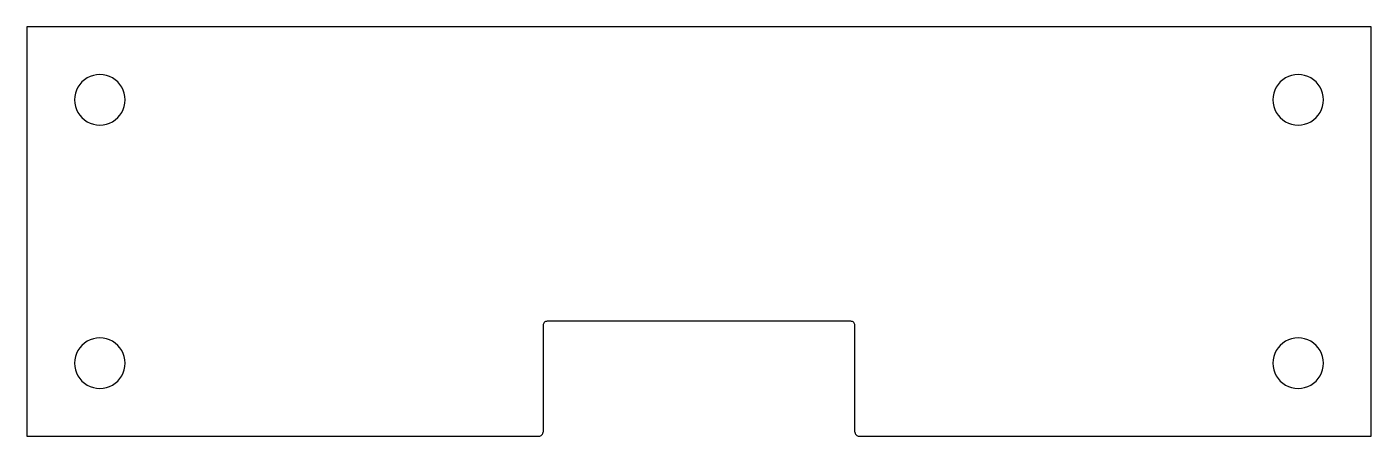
# Model space of a CAD drawing. Extents: x 0 to 260, y 0 to 79.
import ezdxf

# ---------------------------------------------------------------- set-up
doc = ezdxf.new("R2010")
doc.units = 0
doc.layers.get('0').update_dxf_attribs({"linetype": 'CONTINUOUS'})

msp = doc.modelspace()

# ---------------------------------------------------------------- linework, layer by layer
at = {"color": 7}
for points in [[(161.077008, 0.120751), (260.120757, 0.120751), (260.120757, 79.320758), (0.120758, 79.320758), (0.120758, 0.120751), (99.164508, 0.120751)], [(99.958258, 21.552001), (99.958258, 0.914501)], [(159.489508, 22.345751), (100.752008, 22.345751)], [(160.283258, 0.914501), (160.283258, 21.552001)]]:
    msp.add_lwpolyline(points, dxfattribs=at)
for points in [[(19.122758, 65.208251)], [(250.897758, 65.208251)], [(19.122758, 14.233255)], [(250.897758, 14.233255)]]:
    msp.add_lwpolyline(points, close=True, dxfattribs=at)
for points in [[(16.678008, 69.442682), (15.165191, 70.316107), (13.301324, 70.316107), (11.788508, 69.442682)], [(248.453008, 69.442682), (246.940191, 70.316107), (245.076324, 70.316107), (243.563508, 69.442682)], [(11.788508, 69.442682), (10.275691, 68.569257), (9.343758, 66.955101), (9.343758, 65.208251)], [(19.122758, 65.208251), (19.122758, 66.955101), (18.190824, 68.569257), (16.678008, 69.442682)], [(243.563508, 69.442682), (242.050691, 68.569257), (241.118758, 66.955101), (241.118758, 65.208251)], [(250.897758, 65.208251), (250.897758, 66.955101), (249.965824, 68.569257), (248.453008, 69.442682)], [(9.343758, 65.208251), (9.343758, 63.4614), (10.275691, 61.847244), (11.788508, 60.973819)], [(16.678008, 60.973819), (18.190824, 61.847244), (19.122758, 63.4614), (19.122758, 65.208251)], [(241.118758, 65.208251), (241.118758, 63.4614), (242.050691, 61.847244), (243.563508, 60.973819)], [(248.453008, 60.973819), (249.965824, 61.847244), (250.897758, 63.4614), (250.897758, 65.208251)], [(11.788508, 60.973819), (13.301324, 60.100394), (15.165191, 60.100394), (16.678008, 60.973819)], [(243.563508, 60.973819), (245.076324, 60.100394), (246.940191, 60.100394), (248.453008, 60.973819)], [(100.190742, 22.113267), (100.041885, 21.96441), (99.958258, 21.762516), (99.958258, 21.552001)], [(100.752008, 22.345751), (100.541492, 22.345751), (100.339599, 22.262124), (100.190742, 22.113267)], [(160.050774, 22.113267), (159.901917, 22.262124), (159.700023, 22.345751), (159.489508, 22.345751)], [(160.283258, 21.552001), (160.283258, 21.762516), (160.199631, 21.96441), (160.050774, 22.113267)], [(11.788508, 18.467686), (10.275691, 17.594261), (9.343758, 15.980105), (9.343758, 14.233255)], [(16.678008, 18.467686), (15.165191, 19.341111), (13.301324, 19.341111), (11.788508, 18.467686)], [(19.122758, 14.233255), (19.122758, 15.980105), (18.190824, 17.594261), (16.678008, 18.467686)], [(243.563508, 18.467687), (242.050691, 17.594261), (241.118758, 15.980105), (241.118758, 14.233255)], [(248.453008, 18.467687), (246.940191, 19.341112), (245.076324, 19.341112), (243.563508, 18.467687)], [(250.897758, 14.233255), (250.897758, 15.980105), (249.965824, 17.594261), (248.453008, 18.467687)], [(9.343758, 14.233255), (9.343758, 12.486405), (10.275691, 10.872249), (11.788508, 9.998824)], [(16.678008, 9.998824), (18.190824, 10.872249), (19.122758, 12.486405), (19.122758, 14.233255)], [(241.118758, 14.233255), (241.118758, 12.486405), (242.050691, 10.872249), (243.563508, 9.998824)], [(248.453008, 9.998824), (249.965824, 10.872249), (250.897758, 12.486405), (250.897758, 14.233255)], [(11.788508, 9.998824), (13.301324, 9.125399), (15.165191, 9.125399), (16.678008, 9.998824)], [(243.563508, 9.998824), (245.076324, 9.125399), (246.940191, 9.125399), (248.453008, 9.998824)], [(99.164508, 0.120751), (99.375023, 0.120751), (99.576917, 0.204378), (99.725774, 0.353235)], [(99.725774, 0.353235), (99.874631, 0.502092), (99.958258, 0.703985), (99.958258, 0.914501)], [(160.283258, 0.914501), (160.283258, 0.703985), (160.366885, 0.502092), (160.515742, 0.353235)], [(160.515742, 0.353235), (160.664599, 0.204378), (160.866492, 0.120751), (161.077008, 0.120751)]]:
    msp.add_open_spline(points, degree=3, dxfattribs=at)

doc.saveas('drawing.dxf')
